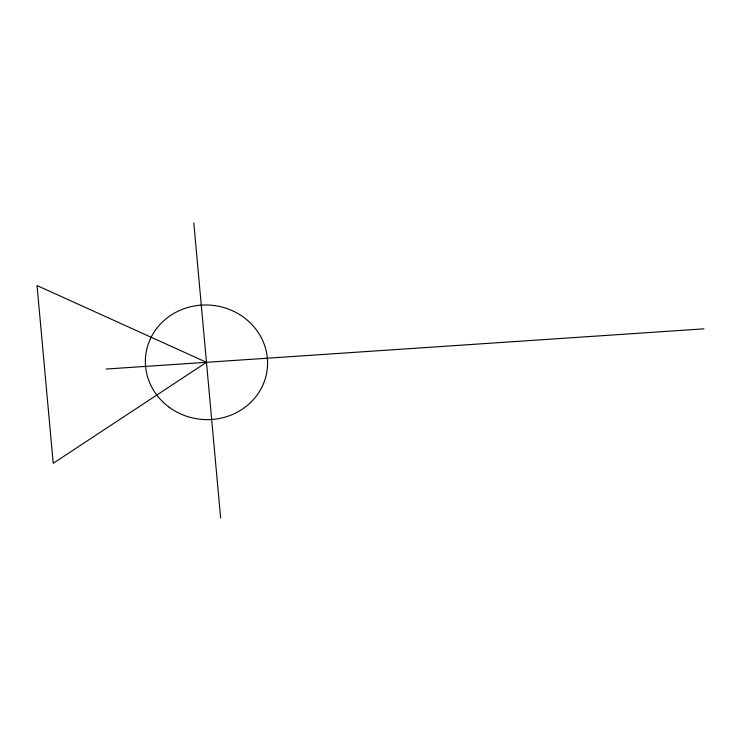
<?xml version="1.0" encoding="UTF-8"?>
<svg xmlns="http://www.w3.org/2000/svg" width="741" height="741" viewBox="0 0 741 741"><rect width="100%" height="100%" fill="white"/><g stroke="black" fill="none" stroke-linecap="round" stroke-linejoin="round"><path stroke-width="1.11" d="M106.102 369.055L703.95 328.837M193.809 222.985L220.623 518.015M206.47 362.303L53.204 463.32L37.05 285.563L206.47 362.303M169.115 407.198A61.16 57.289 6 0 0 267.038 370.741A61.16 57.289 6 0 0 183.259 308.978A61.16 57.289 6 0 0 169.115 407.198"/></g></svg>
